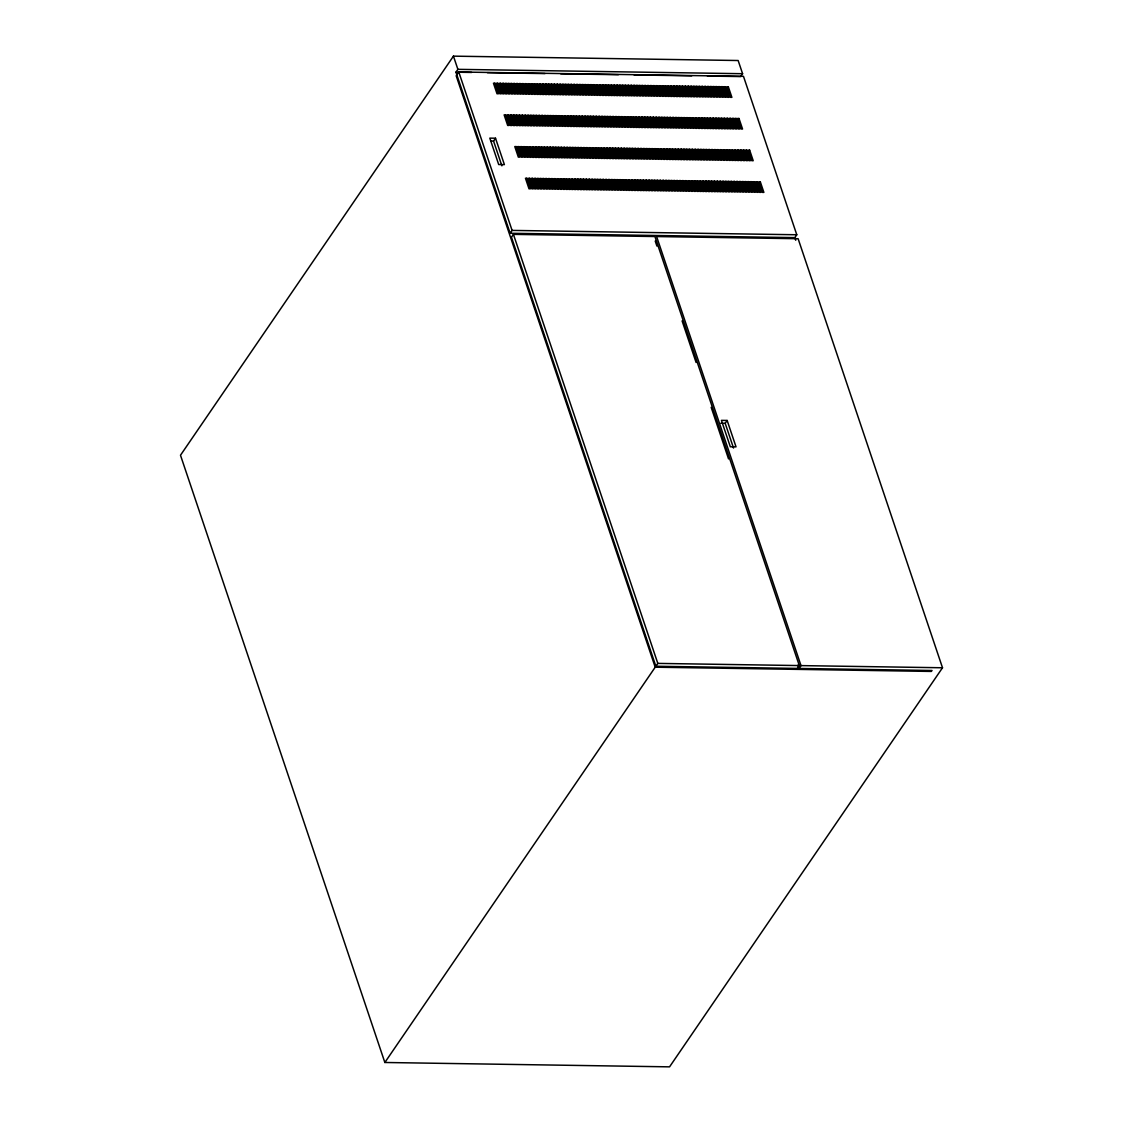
<?xml version="1.0" encoding="UTF-8"?>
<svg xmlns="http://www.w3.org/2000/svg" width="1123" height="1123" viewBox="0 0 1123 1123"><rect width="100%" height="100%" fill="white"/><g stroke="black" fill="none" stroke-linecap="round" stroke-linejoin="round"><path stroke-width="1.5" d="M707.448 76.055L740.633 76.561L742.584 73.711L738.148 60.516L453.439 56.15L180.494 455.236L384.852 1062.484L669.561 1066.85L942.506 667.764L798.116 238.722L656.618 236.56L801.008 665.602L799.057 668.452L797.948 665.125M384.852 1062.484L655.214 667.202L456.177 75.788L458.774 71.998L743.482 76.35L796.783 234.763L794.831 237.613L510.137 233.261L455.938 72.195L457.889 69.345L453.439 56.15M501.883 165.825L493.559 141.077L495.51 138.213L489.81 138.129L498.696 164.534L504.395 164.618L495.51 138.213M510.137 233.261L512.088 230.412L458.774 71.998M797.358 668.424L799.309 665.574L654.92 236.532L513.422 234.37L511.47 237.22L655.86 666.248L932.02 670.487L931.36 671.428L655.214 667.202M733.516 448.049L725.191 423.301L727.143 420.451L721.443 420.367L730.329 446.772L736.028 446.856L727.143 420.451M655.86 666.248L657.811 663.398L513.422 234.37M457.889 69.345L742.584 73.711M455.938 72.195L471.66 72.448M487.382 72.686L545.02 73.571M560.728 73.809L618.38 74.694M634.088 74.932L691.726 75.817M490.709 141.021L493.559 141.077M512.088 230.412L796.783 234.763M720.924 423.231L725.191 423.301M657.811 663.398L799.309 665.574M801.008 665.602L942.506 667.764M794.831 237.613L795.73 240.252M655.228 241.066L656.913 246.063M682.096 320.897L696.092 362.462M711.196 407.368L728.546 458.914M494.878 83.214L493.46 83.2L497.012 93.756L498.444 93.77L494.878 83.214M497.728 83.256L496.31 83.242L499.861 93.799L501.279 93.827L497.728 83.256M500.577 83.299L499.159 83.284L502.711 93.841L504.129 93.869L500.577 83.299M503.427 83.341L501.995 83.327L505.561 93.883L506.978 93.911L503.427 83.341M506.276 83.397L504.845 83.369L508.396 93.925L509.828 93.953L506.276 83.397M509.112 83.439L507.694 83.411L511.246 93.967L512.678 93.995L509.112 83.439M511.962 83.481L510.544 83.453L514.095 94.023L515.513 94.037L511.962 83.481M514.811 83.523L513.393 83.495L516.945 94.065L518.363 94.079L514.811 83.523M517.661 83.565L516.243 83.537L519.795 94.107L521.212 94.121L517.661 83.565M520.51 83.607L519.079 83.579L522.644 94.15L524.062 94.164L520.51 83.607M523.36 83.649L521.928 83.635L525.48 94.192L526.912 94.206L523.36 83.649M526.196 83.692L524.778 83.678L528.329 94.234L529.761 94.262L526.196 83.692M529.045 83.734L527.628 83.72L531.179 94.276L532.597 94.304L529.045 83.734M531.895 83.776L530.477 83.762L534.029 94.318L535.446 94.346L531.895 83.776M534.745 83.832L533.313 83.804L536.878 94.36L538.296 94.388L534.745 83.832M537.594 83.874L536.162 83.846L539.714 94.402L541.146 94.43L537.594 83.874M540.43 83.916L539.012 83.888L542.563 94.458L543.995 94.472L540.43 83.916M543.279 83.958L541.862 83.93L545.413 94.5L546.831 94.514L543.279 83.958M546.129 84L544.711 83.972L548.263 94.543L549.68 94.557L546.129 84M548.979 84.043L547.547 84.028L551.112 94.585L552.53 94.599L548.979 84.043M551.828 84.085L550.396 84.071L553.948 94.627L555.38 94.655L551.828 84.085M554.664 84.127L553.246 84.113L556.797 94.669L558.229 94.697L554.664 84.127M557.513 84.169L556.096 84.155L559.647 94.711L561.065 94.739L557.513 84.169M560.363 84.225L558.945 84.197L562.497 94.753L563.914 94.781L560.363 84.225M563.213 84.267L561.795 84.239L565.346 94.795L566.764 94.823L563.213 84.267M566.062 84.309L564.63 84.281L568.196 94.851L569.614 94.865L566.062 84.309M568.912 84.351L567.48 84.323L571.031 94.893L572.463 94.908L568.912 84.351M571.747 84.393L570.33 84.365L573.881 94.936L575.313 94.95L571.747 84.393M574.597 84.436L573.179 84.422L576.731 94.978L578.148 94.992L574.597 84.436M577.447 84.478L576.029 84.464L579.58 95.02L580.998 95.048L577.447 84.478M580.296 84.52L578.864 84.506L582.43 95.062L583.848 95.09L580.296 84.52M583.146 84.562L581.714 84.548L585.265 95.104L586.697 95.132L583.146 84.562M585.981 84.604L584.564 84.59L588.115 95.146L589.547 95.174L585.981 84.604M588.831 84.66L587.413 84.632L590.965 95.188L592.383 95.216L588.831 84.66M591.681 84.702L590.263 84.674L593.814 95.23L595.232 95.258L591.681 84.702M594.53 84.744L593.098 84.716L596.664 95.287L598.082 95.301L594.53 84.744M597.38 84.787L595.948 84.758L599.5 95.329L600.931 95.343L597.38 84.787M600.229 84.829L598.798 84.801L602.349 95.371L603.781 95.385L600.229 84.829M603.065 84.871L601.647 84.857L605.199 95.413L606.631 95.427L603.065 84.871M605.915 84.913L604.497 84.899L608.048 95.455L609.466 95.483L605.915 84.913M608.764 84.955L607.346 84.941L610.898 95.497L612.316 95.525L608.764 84.955M611.614 84.997L610.182 84.983L613.748 95.539L615.165 95.567L611.614 84.997M614.463 85.053L613.032 85.025L616.583 95.581L618.015 95.609L614.463 85.053M617.299 85.095L615.881 85.067L619.433 95.623L620.865 95.652L617.299 85.095M620.149 85.137L618.731 85.109L622.282 95.68L623.7 95.694L620.149 85.137M622.998 85.18L621.581 85.151L625.132 95.722L626.55 95.736L622.998 85.18M625.848 85.222L624.416 85.194L627.982 95.764L629.399 95.778L625.848 85.222M628.698 85.264L627.266 85.25L630.817 95.806L632.249 95.82L628.698 85.264M631.533 85.306L630.115 85.292L633.667 95.848L635.099 95.876L631.533 85.306M634.383 85.348L632.965 85.334L636.516 95.89L637.934 95.918L634.383 85.348M637.232 85.39L635.815 85.376L639.366 95.932L640.784 95.96L637.232 85.39M640.082 85.446L638.65 85.418L642.216 95.974L643.633 96.002L640.082 85.446M642.932 85.488L641.5 85.46L645.051 96.017L646.483 96.045L642.932 85.488M645.781 85.53L644.349 85.502L647.901 96.073L649.333 96.087L645.781 85.53M648.617 85.573L647.199 85.545L650.75 96.115L652.182 96.129L648.617 85.573M651.466 85.615L650.049 85.587L653.6 96.157L655.018 96.171L651.466 85.615M654.316 85.657L652.898 85.643L656.45 96.199L657.867 96.213L654.316 85.657M657.166 85.699L655.734 85.685L659.299 96.241L660.717 96.269L657.166 85.699M660.015 85.741L658.583 85.727L662.135 96.283L663.567 96.311L660.015 85.741M662.851 85.783L661.433 85.769L664.984 96.325L666.416 96.353L662.851 85.783M665.7 85.825L664.283 85.811L667.834 96.367L669.252 96.396L665.7 85.825M668.55 85.881L667.132 85.853L670.684 96.41L672.101 96.438L668.55 85.881M671.4 85.924L669.968 85.895L673.533 96.452L674.951 96.48L671.4 85.924M674.249 85.966L672.817 85.938L676.369 96.508L677.801 96.522L674.249 85.966M677.085 86.008L675.667 85.98L679.218 96.55L680.65 96.564L677.085 86.008M679.934 86.05L678.517 86.022L682.068 96.592L683.486 96.606L679.934 86.05M682.784 86.092L681.366 86.078L684.918 96.634L686.335 96.648L682.784 86.092M685.634 86.134L684.216 86.12L687.767 96.676L689.185 96.704L685.634 86.134M688.483 86.176L687.051 86.162L690.617 96.718L692.035 96.746L688.483 86.176M691.333 86.218L689.901 86.204L693.452 96.76L694.884 96.789L691.333 86.218M694.168 86.274L692.751 86.246L696.302 96.803L697.734 96.831L694.168 86.274M697.018 86.317L695.6 86.289L699.152 96.845L700.57 96.873L697.018 86.317M699.868 86.359L698.45 86.331L702.001 96.901L703.419 96.915L699.868 86.359M702.717 86.401L701.285 86.373L704.851 96.943L706.269 96.957L702.717 86.401M705.567 86.443L704.135 86.415L707.687 96.985L709.118 96.999L705.567 86.443M708.402 86.485L706.985 86.471L710.536 97.027L711.968 97.041L708.402 86.485M711.252 86.527L709.834 86.513L713.386 97.069L714.804 97.097L711.252 86.527M714.102 86.569L712.684 86.555L716.235 97.111L717.653 97.14L714.102 86.569M716.951 86.611L715.519 86.597L719.085 97.154L720.503 97.182L716.951 86.611M719.801 86.668L718.369 86.639L721.921 97.196L723.352 97.224L719.801 86.668M722.636 86.71L721.219 86.682L724.77 97.238L726.202 97.266L722.636 86.71M725.486 86.752L724.068 86.724L727.62 97.294L729.038 97.308L725.486 86.752M728.336 86.794L726.918 86.766L730.469 97.336L731.887 97.35L728.336 86.794M505.547 114.897L504.129 114.883L507.68 125.439L509.098 125.453L505.547 114.897M508.396 114.939L506.964 114.925L510.53 125.481L511.948 125.509L508.396 114.939M511.246 114.981L509.814 114.967L513.365 125.523L514.797 125.551L511.246 114.981M514.081 115.023L512.664 115.009L516.215 125.565L517.647 125.594L514.081 115.023M516.931 115.079L515.513 115.051L519.065 125.608L520.482 125.636L516.931 115.079M519.781 115.122L518.363 115.093L521.914 125.65L523.332 125.678L519.781 115.122M522.63 115.164L521.198 115.136L524.764 125.706L526.182 125.72L522.63 115.164M525.48 115.206L524.048 115.178L527.599 125.748L529.031 125.762L525.48 115.206M528.315 115.248L526.898 115.22L530.449 125.79L531.881 125.804L528.315 115.248M531.165 115.29L529.747 115.276L533.299 125.832L534.716 125.846L531.165 115.29M534.015 115.332L532.597 115.318L536.148 125.874L537.566 125.902L534.015 115.332M536.864 115.374L535.446 115.36L538.998 125.916L540.416 125.944L536.864 115.374M539.714 115.416L538.282 115.402L541.847 125.958L543.265 125.987L539.714 115.416M542.563 115.458L541.132 115.444L544.683 126.001L546.115 126.029L542.563 115.458M545.399 115.515L543.981 115.487L547.533 126.043L548.965 126.071L545.399 115.515M548.249 115.557L546.831 115.529L550.382 126.085L551.8 126.113L548.249 115.557M551.098 115.599L549.68 115.571L553.232 126.141L554.65 126.155L551.098 115.599M553.948 115.641L552.516 115.613L556.082 126.183L557.499 126.197L553.948 115.641M556.797 115.683L555.366 115.655L558.917 126.225L560.349 126.239L556.797 115.683M559.633 115.725L558.215 115.711L561.767 126.267L563.199 126.281L559.633 115.725M562.483 115.767L561.065 115.753L564.616 126.309L566.034 126.338L562.483 115.767M565.332 115.809L563.914 115.795L567.466 126.352L568.884 126.38L565.332 115.809M568.182 115.851L566.75 115.837L570.316 126.394L571.733 126.422L568.182 115.851M571.031 115.908L569.6 115.88L573.151 126.436L574.583 126.464L571.031 115.908M573.867 115.95L572.449 115.922L576.001 126.478L577.433 126.506L573.867 115.95M576.717 115.992L575.299 115.964L578.85 126.534L580.282 126.548L576.717 115.992M579.566 116.034L578.148 116.006L581.7 126.576L583.118 126.59L579.566 116.034M582.416 116.076L580.998 116.048L584.55 126.618L585.967 126.632L582.416 116.076M585.265 116.118L583.834 116.104L587.399 126.66L588.817 126.674L585.265 116.118M588.115 116.16L586.683 116.146L590.235 126.702L591.667 126.731L588.115 116.16M590.951 116.202L589.533 116.188L593.084 126.745L594.516 126.773L590.951 116.202M593.8 116.245L592.383 116.231L595.934 126.787L597.352 126.815L593.8 116.245M596.65 116.301L595.232 116.273L598.784 126.829L600.201 126.857L596.65 116.301M599.5 116.343L598.068 116.315L601.633 126.871L603.051 126.899L599.5 116.343M602.349 116.385L600.917 116.357L604.469 126.927L605.901 126.941L602.349 116.385M605.185 116.427L603.767 116.399L607.318 126.969L608.75 126.983L605.185 116.427M608.034 116.469L606.617 116.441L610.168 127.011L611.586 127.025L608.034 116.469M610.884 116.511L609.466 116.483L613.018 127.053L614.435 127.067L610.884 116.511M613.734 116.553L612.302 116.539L615.867 127.096L617.285 127.11L613.734 116.553M616.583 116.595L615.151 116.581L618.703 127.138L620.135 127.166L616.583 116.595M619.433 116.638L618.001 116.624L621.552 127.18L622.984 127.208L619.433 116.638M622.268 116.68L620.851 116.666L624.402 127.222L625.834 127.25L622.268 116.68M625.118 116.736L623.7 116.708L627.252 127.264L628.669 127.292L625.118 116.736M627.968 116.778L626.55 116.75L630.101 127.306L631.519 127.334L627.968 116.778M630.817 116.82L629.385 116.792L632.951 127.362L634.369 127.376L630.817 116.82M633.667 116.862L632.235 116.834L635.786 127.404L637.218 127.418L633.667 116.862M636.502 116.904L635.085 116.876L638.636 127.446L640.068 127.46L636.502 116.904M639.352 116.946L637.934 116.932L641.486 127.489L642.903 127.503L639.352 116.946M642.202 116.989L640.784 116.974L644.335 127.531L645.753 127.559L642.202 116.989M645.051 117.031L643.619 117.017L647.185 127.573L648.603 127.601L645.051 117.031M647.901 117.073L646.469 117.059L650.02 127.615L651.452 127.643L647.901 117.073M650.736 117.129L649.319 117.101L652.87 127.657L654.302 127.685L650.736 117.129M653.586 117.171L652.168 117.143L655.72 127.699L657.137 127.727L653.586 117.171M656.436 117.213L655.018 117.185L658.569 127.755L659.987 127.769L656.436 117.213M659.285 117.255L657.853 117.227L661.419 127.797L662.837 127.811L659.285 117.255M662.135 117.297L660.703 117.269L664.255 127.84L665.686 127.854L662.135 117.297M664.984 117.339L663.553 117.325L667.104 127.882L668.536 127.896L664.984 117.339M667.82 117.382L666.402 117.368L669.954 127.924L671.386 127.952L667.82 117.382M670.67 117.424L669.252 117.41L672.803 127.966L674.221 127.994L670.67 117.424M673.519 117.466L672.101 117.452L675.653 128.008L677.071 128.036L673.519 117.466M676.369 117.508L674.937 117.494L678.503 128.05L679.92 128.078L676.369 117.508M679.218 117.564L677.787 117.536L681.338 128.092L682.77 128.12L679.218 117.564M682.054 117.606L680.636 117.578L684.188 128.134L685.62 128.162L682.054 117.606M684.904 117.648L683.486 117.62L687.037 128.19L688.455 128.204L684.904 117.648M687.753 117.69L686.335 117.662L689.887 128.233L691.305 128.247L687.753 117.69M690.603 117.733L689.171 117.704L692.737 128.275L694.154 128.289L690.603 117.733M693.452 117.775L692.021 117.761L695.572 128.317L697.004 128.331L693.452 117.775M696.288 117.817L694.87 117.803L698.422 128.359L699.854 128.387L696.288 117.817M699.138 117.859L697.72 117.845L701.271 128.401L702.689 128.429L699.138 117.859M701.987 117.901L700.57 117.887L704.121 128.443L705.539 128.471L701.987 117.901M704.837 117.957L703.419 117.929L706.971 128.485L708.388 128.513L704.837 117.957M707.687 117.999L706.255 117.971L709.82 128.527L711.238 128.555L707.687 117.999M710.536 118.041L709.104 118.013L712.656 128.583L714.088 128.598L710.536 118.041M713.372 118.083L711.954 118.055L715.505 128.626L716.937 128.64L713.372 118.083M716.221 118.126L714.804 118.097L718.355 128.668L719.773 128.682L716.221 118.126M719.071 118.168L717.653 118.154L721.205 128.71L722.622 128.724L719.071 118.168M721.921 118.21L720.489 118.196L724.054 128.752L725.472 128.78L721.921 118.21M724.77 118.252L723.338 118.238L726.89 128.794L728.322 128.822L724.77 118.252M727.606 118.294L726.188 118.28L729.739 128.836L731.171 128.864L727.606 118.294M730.455 118.35L729.038 118.322L732.589 128.878L734.007 128.906L730.455 118.35M733.305 118.392L731.887 118.364L735.439 128.92L736.856 128.948L733.305 118.392M736.155 118.434L734.723 118.406L738.288 128.977L739.706 128.991L736.155 118.434M739.004 118.477L737.572 118.448L741.124 129.019L742.556 129.033L739.004 118.477M516.215 146.58L514.783 146.566L518.335 157.122L519.767 157.136L516.215 146.58M519.051 146.622L517.633 146.608L521.184 157.164L522.616 157.192L519.051 146.622M521.9 146.664L520.482 146.65L524.034 157.206L525.452 157.234L521.9 146.664M524.75 146.706L523.332 146.692L526.884 157.248L528.301 157.276L524.75 146.706M527.599 146.762L526.168 146.734L529.733 157.29L531.151 157.318L527.599 146.762M530.449 146.804L529.017 146.776L532.569 157.332L534.001 157.36L530.449 146.804M533.285 146.846L531.867 146.818L535.418 157.388L536.85 157.402L533.285 146.846M536.134 146.888L534.716 146.86L538.268 157.431L539.686 157.445L536.134 146.888M538.984 146.931L537.566 146.902L541.118 157.473L542.535 157.487L538.984 146.931M541.833 146.973L540.402 146.959L543.967 157.515L545.385 157.529L541.833 146.973M544.683 147.015L543.251 147.001L546.803 157.557L548.235 157.585L544.683 147.015M547.519 147.057L546.101 147.043L549.652 157.599L551.084 157.627L547.519 147.057M550.368 147.099L548.95 147.085L552.502 157.641L553.92 157.669L550.368 147.099M553.218 147.141L551.8 147.127L555.352 157.683L556.769 157.711L553.218 147.141M556.067 147.197L554.65 147.169L558.201 157.725L559.619 157.753L556.067 147.197M558.917 147.239L557.485 147.211L561.051 157.767L562.469 157.796L558.917 147.239M561.767 147.281L560.335 147.253L563.886 157.824L565.318 157.838L561.767 147.281M564.602 147.324L563.184 147.295L566.736 157.866L568.168 157.88L564.602 147.324M567.452 147.366L566.034 147.338L569.586 157.908L571.003 157.922L567.452 147.366M570.302 147.408L568.884 147.394L572.435 157.95L573.853 157.964L570.302 147.408M573.151 147.45L571.719 147.436L575.285 157.992L576.703 158.02L573.151 147.45M576.001 147.492L574.569 147.478L578.12 158.034L579.552 158.062L576.001 147.492M578.836 147.534L577.419 147.52L580.97 158.076L582.402 158.104L578.836 147.534M581.686 147.59L580.268 147.562L583.82 158.118L585.237 158.146L581.686 147.59M584.536 147.632L583.118 147.604L586.669 158.161L588.087 158.189L584.536 147.632M587.385 147.675L585.953 147.646L589.519 158.217L590.937 158.231L587.385 147.675M590.235 147.717L588.803 147.689L592.354 158.259L593.786 158.273L590.235 147.717M593.084 147.759L591.653 147.731L595.204 158.301L596.636 158.315L593.084 147.759M595.92 147.801L594.502 147.787L598.054 158.343L599.485 158.357L595.92 147.801M598.77 147.843L597.352 147.829L600.903 158.385L602.321 158.413L598.77 147.843M601.619 147.885L600.201 147.871L603.753 158.427L605.171 158.455L601.619 147.885M604.469 147.927L603.037 147.913L606.602 158.469L608.02 158.497L604.469 147.927M607.318 147.983L605.887 147.955L609.438 158.511L610.87 158.54L607.318 147.983M610.154 148.025L608.736 147.997L612.288 158.554L613.72 158.582L610.154 148.025M613.004 148.068L611.586 148.039L615.137 158.61L616.555 158.624L613.004 148.068M615.853 148.11L614.435 148.082L617.987 158.652L619.405 158.666L615.853 148.11M618.703 148.152L617.271 148.124L620.837 158.694L622.254 158.708L618.703 148.152M621.552 148.194L620.121 148.18L623.672 158.736L625.104 158.75L621.552 148.194M624.388 148.236L622.97 148.222L626.522 158.778L627.954 158.792L624.388 148.236M627.238 148.278L625.82 148.264L629.371 158.82L630.789 158.848L627.238 148.278M630.087 148.32L628.669 148.306L632.221 158.862L633.639 158.89L630.087 148.32M632.937 148.362L631.505 148.348L635.071 158.905L636.488 158.933L632.937 148.362M635.786 148.418L634.355 148.39L637.906 158.947L639.338 158.975L635.786 148.418M638.636 148.461L637.204 148.433L640.756 158.989L642.188 159.017L638.636 148.461M641.472 148.503L640.054 148.475L643.605 159.045L645.037 159.059L641.472 148.503M644.321 148.545L642.903 148.517L646.455 159.087L647.873 159.101L644.321 148.545M647.171 148.587L645.753 148.559L649.305 159.129L650.722 159.143L647.171 148.587M650.02 148.629L648.589 148.615L652.154 159.171L653.572 159.185L650.02 148.629M652.87 148.671L651.438 148.657L654.99 159.213L656.422 159.241L652.87 148.671M655.706 148.713L654.288 148.699L657.839 159.255L659.271 159.284L655.706 148.713M658.555 148.755L657.137 148.741L660.689 159.298L662.107 159.326L658.555 148.755M661.405 148.812L659.987 148.783L663.539 159.34L664.956 159.368L661.405 148.812M664.255 148.854L662.823 148.826L666.388 159.382L667.806 159.41L664.255 148.854M667.104 148.896L665.672 148.868L669.224 159.438L670.656 159.452L667.104 148.896M669.94 148.938L668.522 148.91L672.073 159.48L673.505 159.494L669.94 148.938M672.789 148.98L671.372 148.952L674.923 159.522L676.341 159.536L672.789 148.98M675.639 149.022L674.221 149.008L677.773 159.564L679.19 159.578L675.639 149.022M678.489 149.064L677.071 149.05L680.622 159.606L682.04 159.634L678.489 149.064M681.338 149.106L679.906 149.092L683.472 159.648L684.89 159.677L681.338 149.106M684.188 149.148L682.756 149.134L686.307 159.691L687.739 159.719L684.188 149.148M687.023 149.205L685.606 149.177L689.157 159.733L690.589 159.761L687.023 149.205M689.873 149.247L688.455 149.219L692.007 159.775L693.424 159.803L689.873 149.247M692.723 149.289L691.305 149.261L694.856 159.831L696.274 159.845L692.723 149.289M695.572 149.331L694.14 149.303L697.706 159.873L699.124 159.887L695.572 149.331M698.422 149.373L696.99 149.345L700.541 159.915L701.973 159.929L698.422 149.373M701.257 149.415L699.84 149.387L703.391 159.957L704.823 159.971L701.257 149.415M704.107 149.457L702.689 149.443L706.241 159.999L707.658 160.013L704.107 149.457M706.957 149.499L705.539 149.485L709.09 160.042L710.508 160.07L706.957 149.499M709.806 149.541L708.374 149.527L711.94 160.084L713.358 160.112L709.806 149.541M712.656 149.584L711.224 149.57L714.775 160.126L716.207 160.154L712.656 149.584M715.491 149.64L714.074 149.612L717.625 160.168L719.057 160.196L715.491 149.64M718.341 149.682L716.923 149.654L720.475 160.21L721.892 160.238L718.341 149.682M721.191 149.724L719.773 149.696L723.324 160.266L724.742 160.28L721.191 149.724M724.04 149.766L722.622 149.738L726.174 160.308L727.592 160.322L724.04 149.766M726.89 149.808L725.458 149.78L729.024 160.35L730.441 160.364L726.89 149.808M729.739 149.85L728.308 149.836L731.859 160.392L733.291 160.407L729.739 149.85M732.575 149.892L731.157 149.878L734.709 160.435L736.141 160.463L732.575 149.892M735.425 149.935L734.007 149.921L737.558 160.477L738.976 160.505L735.425 149.935M738.274 149.977L736.856 149.963L740.408 160.519L741.826 160.547L738.274 149.977M741.124 150.033L739.692 150.005L743.258 160.561L744.675 160.589L741.124 150.033M743.973 150.075L742.542 150.047L746.093 160.603L747.525 160.631L743.973 150.075M746.809 150.117L745.391 150.089L748.943 160.659L750.375 160.673L746.809 150.117M749.659 150.159L748.241 150.131L751.792 160.701L753.21 160.715L749.659 150.159M526.869 178.262L525.452 178.248L529.003 188.804L530.421 188.818L526.869 178.262M529.719 178.304L528.301 178.29L531.853 188.846L533.271 188.875L529.719 178.304M532.569 178.346L531.137 178.332L534.702 188.889L536.12 188.917L532.569 178.346M535.418 178.389L533.986 178.375L537.538 188.931L538.97 188.959L535.418 178.389M538.254 178.445L536.836 178.417L540.388 188.973L541.819 189.001L538.254 178.445M541.104 178.487L539.686 178.459L543.237 189.015L544.655 189.043L541.104 178.487M543.953 178.529L542.535 178.501L546.087 189.071L547.505 189.085L543.953 178.529M546.803 178.571L545.371 178.543L548.936 189.113L550.354 189.127L546.803 178.571M549.652 178.613L548.221 178.585L551.772 189.155L553.204 189.169L549.652 178.613M552.488 178.655L551.07 178.641L554.622 189.197L556.053 189.211L552.488 178.655M555.338 178.697L553.92 178.683L557.471 189.24L558.889 189.268L555.338 178.697M558.187 178.739L556.769 178.725L560.321 189.282L561.739 189.31L558.187 178.739M561.037 178.782L559.605 178.768L563.17 189.324L564.588 189.352L561.037 178.782M563.886 178.838L562.455 178.81L566.006 189.366L567.438 189.394L563.886 178.838M566.722 178.88L565.304 178.852L568.856 189.408L570.287 189.436L566.722 178.88M569.572 178.922L568.154 178.894L571.705 189.464L573.137 189.478L569.572 178.922M572.421 178.964L571.003 178.936L574.555 189.506L575.973 189.52L572.421 178.964M575.271 179.006L573.853 178.978L577.404 189.548L578.822 189.562L575.271 179.006M578.12 179.048L576.689 179.02L580.254 189.59L581.672 189.605L578.12 179.048M580.97 179.09L579.538 179.076L583.09 189.633L584.521 189.647L580.97 179.09M583.806 179.133L582.388 179.119L585.939 189.675L587.371 189.703L583.806 179.133M586.655 179.175L585.237 179.161L588.789 189.717L590.207 189.745L586.655 179.175M589.505 179.217L588.087 179.203L591.639 189.759L593.056 189.787L589.505 179.217M592.354 179.273L590.923 179.245L594.488 189.801L595.906 189.829L592.354 179.273M595.204 179.315L593.772 179.287L597.324 189.843L598.756 189.871L595.204 179.315M598.04 179.357L596.622 179.329L600.173 189.899L601.605 189.913L598.04 179.357M600.889 179.399L599.471 179.371L603.023 189.941L604.441 189.955L600.889 179.399M603.739 179.441L602.321 179.413L605.873 189.984L607.29 189.998L603.739 179.441M606.588 179.483L605.157 179.469L608.722 190.026L610.14 190.04L606.588 179.483M609.438 179.526L608.006 179.512L611.558 190.068L612.99 190.096L609.438 179.526M612.288 179.568L610.856 179.554L614.407 190.11L615.839 190.138L612.288 179.568M615.123 179.61L613.705 179.596L617.257 190.152L618.689 190.18L615.123 179.61M617.973 179.666L616.555 179.638L620.107 190.194L621.524 190.222L617.973 179.666M620.822 179.708L619.405 179.68L622.956 190.236L624.374 190.264L620.822 179.708M623.672 179.75L622.24 179.722L625.806 190.292L627.224 190.306L623.672 179.75M626.522 179.792L625.09 179.764L628.641 190.334L630.073 190.349L626.522 179.792M629.357 179.834L627.939 179.806L631.491 190.377L632.923 190.391L629.357 179.834M632.207 179.877L630.789 179.862L634.341 190.419L635.758 190.433L632.207 179.877M635.057 179.919L633.639 179.905L637.19 190.461L638.608 190.489L635.057 179.919M637.906 179.961L636.474 179.947L640.04 190.503L641.458 190.531L637.906 179.961M640.756 180.003L639.324 179.989L642.875 190.545L644.307 190.573L640.756 180.003M643.591 180.045L642.174 180.031L645.725 190.587L647.157 190.615L643.591 180.045M646.441 180.101L645.023 180.073L648.575 190.629L649.992 190.657L646.441 180.101M649.291 180.143L647.873 180.115L651.424 190.671L652.842 190.699L649.291 180.143M652.14 180.185L650.708 180.157L654.274 190.728L655.692 190.742L652.14 180.185M654.99 180.227L653.558 180.199L657.123 190.77L658.541 190.784L654.99 180.227M657.839 180.27L656.408 180.242L659.959 190.812L661.391 190.826L657.839 180.27M660.675 180.312L659.257 180.298L662.809 190.854L664.24 190.868L660.675 180.312M663.525 180.354L662.107 180.34L665.658 190.896L667.076 190.924L663.525 180.354M666.374 180.396L664.956 180.382L668.508 190.938L669.926 190.966L666.374 180.396M669.224 180.438L667.792 180.424L671.357 190.98L672.775 191.008L669.224 180.438M672.073 180.494L670.642 180.466L674.193 191.022L675.625 191.05L672.073 180.494M674.909 180.536L673.491 180.508L677.043 191.064L678.474 191.092L674.909 180.536M677.759 180.578L676.341 180.55L679.892 191.121L681.31 191.135L677.759 180.578M680.608 180.621L679.19 180.592L682.742 191.163L684.16 191.177L680.608 180.621M683.458 180.663L682.026 180.635L685.591 191.205L687.009 191.219L683.458 180.663M686.307 180.705L684.876 180.691L688.427 191.247L689.859 191.261L686.307 180.705M689.143 180.747L687.725 180.733L691.277 191.289L692.709 191.317L689.143 180.747M691.993 180.789L690.575 180.775L694.126 191.331L695.544 191.359L691.993 180.789M694.842 180.831L693.424 180.817L696.976 191.373L698.394 191.401L694.842 180.831M697.692 180.887L696.274 180.859L699.826 191.415L701.243 191.443L697.692 180.887M700.541 180.929L699.11 180.901L702.675 191.457L704.093 191.486L700.541 180.929M703.391 180.971L701.959 180.943L705.511 191.514L706.943 191.528L703.391 180.971M706.227 181.014L704.809 180.985L708.36 191.556L709.792 191.57L706.227 181.014M709.076 181.056L707.658 181.028L711.21 191.598L712.628 191.612L709.076 181.056M711.926 181.098L710.508 181.07L714.06 191.64L715.477 191.654L711.926 181.098M714.775 181.14L713.344 181.126L716.909 191.682L718.327 191.696L714.775 181.14M717.625 181.182L716.193 181.168L719.745 191.724L721.177 191.752L717.625 181.182M720.461 181.224L719.043 181.21L722.594 191.766L724.026 191.794L720.461 181.224M723.31 181.266L721.892 181.252L725.444 191.808L726.862 191.836L723.31 181.266M726.16 181.322L724.742 181.294L728.294 191.851L729.711 191.879L726.16 181.322M729.009 181.364L727.578 181.336L731.143 191.893L732.561 191.921L729.009 181.364M731.859 181.407L730.427 181.379L733.979 191.949L735.411 191.963L731.859 181.407M734.695 181.449L733.277 181.421L736.828 191.991L738.26 192.005L734.695 181.449M737.544 181.491L736.126 181.463L739.678 192.033L741.096 192.047L737.544 181.491M740.394 181.533L738.976 181.519L742.528 192.075L743.945 192.089L740.394 181.533M743.244 181.575L741.826 181.561L745.377 192.117L746.795 192.145L743.244 181.575M746.093 181.617L744.661 181.603L748.227 192.159L749.645 192.187L746.093 181.617M748.943 181.659L747.511 181.645L751.062 192.201L752.494 192.23L748.943 181.659M751.778 181.715L750.361 181.687L753.912 192.244L755.344 192.272L751.778 181.715M754.628 181.758L753.21 181.729L756.762 192.286L758.179 192.314L754.628 181.758M757.478 181.8L756.06 181.772L759.611 192.342L761.029 192.356L757.478 181.8M760.327 181.842L758.895 181.814L762.461 192.384L763.879 192.398L760.327 181.842"/></g></svg>
